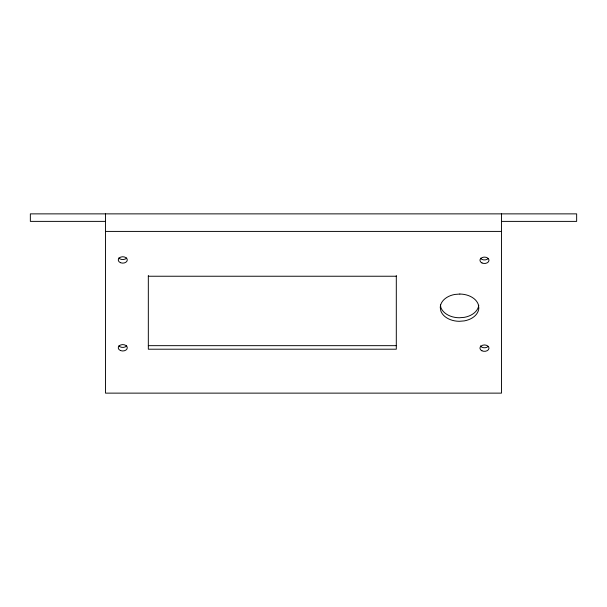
<?xml version="1.0" encoding="UTF-8"?>
<svg xmlns="http://www.w3.org/2000/svg" width="607" height="607" viewBox="0 0 607 607"><rect width="100%" height="100%" fill="white"/><g stroke="black" fill="none" stroke-linecap="round" stroke-linejoin="round"><path stroke-width="0.91" d="M105.497 221.38L30.35 221.38L30.35 213.869L576.65 213.869L576.65 221.388L501.503 221.388M105.497 231.411L501.503 231.411M148.328 276.238L396.303 276.238M148.328 345.664L396.303 345.664M440.439 304.964L440.849 307.461A19.287 13.635 0 0 0 459.256 317.764L464.256 317.355A19.287 13.635 0 0 0 478.771 305.23M501.503 213.869L501.503 393.131L105.497 393.131L105.497 213.869M396.303 275.54L396.303 349.207L148.328 349.207L148.328 275.54M488.256 258.491A4.507 3.187 0 0 1 480.456 258.203M488.187 346.407A4.507 3.187 0 0 1 480.403 345.975M126.681 345.846A4.507 3.187 0 0 1 118.873 345.846M126.658 258.021A4.507 3.187 0 0 1 118.851 257.96M459.84 294.038L454.84 294.448A19.287 13.635 0 0 0 440.265 307.468L440.849 311.004A19.287 13.635 0 0 0 459.256 321.308L464.256 320.898A19.287 13.635 0 0 0 478.832 307.878L478.255 304.342A19.287 13.635 0 0 0 459.84 294.038M482.019 262.968A4.507 3.187 0 0 0 488.976 260.464A4.507 3.187 0 0 0 482.428 257.451A4.507 3.187 0 0 0 482.019 262.968M120.482 262.687A4.507 3.187 0 0 0 127.288 259.978A4.507 3.187 0 0 0 120.565 257.163A4.507 3.187 0 0 0 120.482 262.687M120.52 350.55A4.507 3.187 0 0 0 127.288 347.788A4.507 3.187 0 0 0 120.52 345.026A4.507 3.187 0 0 0 120.52 350.55M481.92 350.778A4.507 3.187 0 0 0 488.969 348.395A4.507 3.187 0 0 0 482.527 345.269A4.507 3.187 0 0 0 481.92 350.778"/></g></svg>
